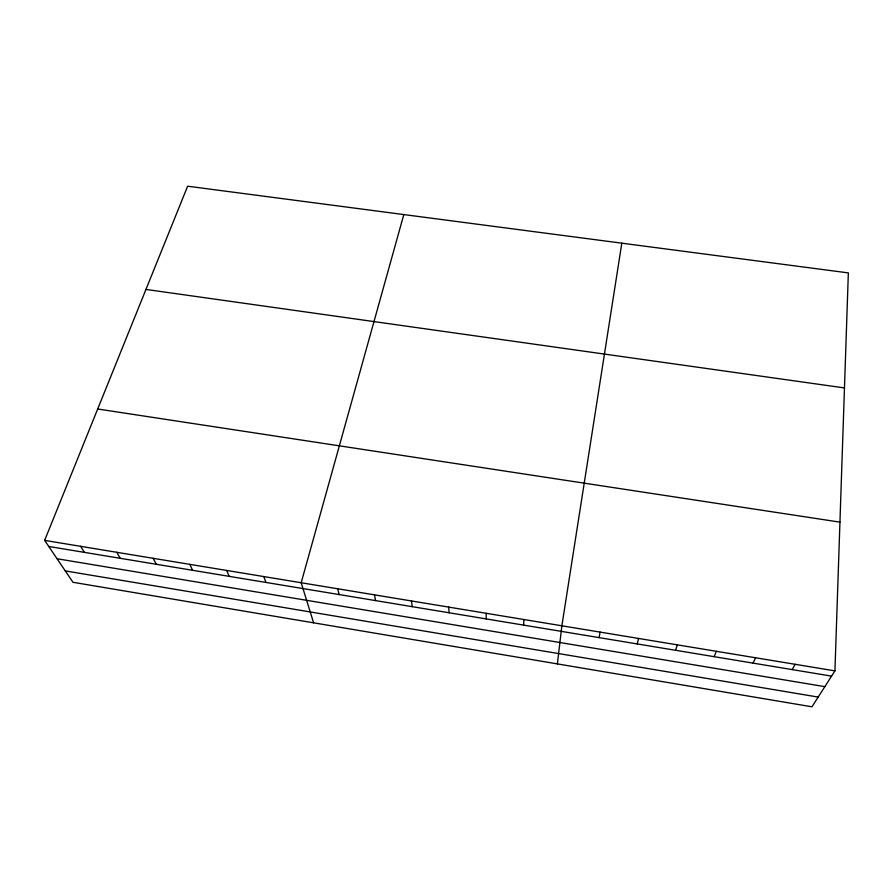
<?xml version="1.0" encoding="UTF-8"?>
<svg xmlns="http://www.w3.org/2000/svg" width="893" height="893" viewBox="0 0 893 893"><rect width="100%" height="100%" fill="white"/><g stroke="black" fill="none" stroke-linecap="round" stroke-linejoin="round"><path stroke-width="1.34" d="M834.933 670.877L848.35 272.901L187.63 186.202L44.65 540.388L72.969 582.281L811.96 706.798L834.933 670.877L44.65 540.388M523.611 625.111L523.901 619.519M557.377 663.901L561.876 625.792L621.818 243.175M599.08 637.613L600.107 632.11M637.189 643.931L638.595 638.462M403.815 214.577L301.187 582.749L313.588 622.823M675.555 650.283L677.34 644.858M714.177 656.679L716.342 651.298M753.045 663.108L755.601 657.784M792.18 669.594L795.138 664.303M145.961 289.432L844.477 387.93M97.694 408.994L839.945 522.137M48.769 546.471L831.584 676.124M57.052 558.739L824.842 686.65M65.278 570.895L818.178 697.076M80.582 546.315L84.377 552.376M116.749 552.287L120.22 558.304M153.149 558.304L156.297 564.287M189.785 564.354L192.609 570.292M226.677 570.448L229.166 576.353M263.803 576.577L265.958 582.448M337.699 588.777L339.161 594.571M374.457 594.85L375.585 600.598M411.45 600.956L412.231 606.671M448.688 607.106L449.112 612.777M486.172 613.29L486.238 618.927"/></g></svg>
